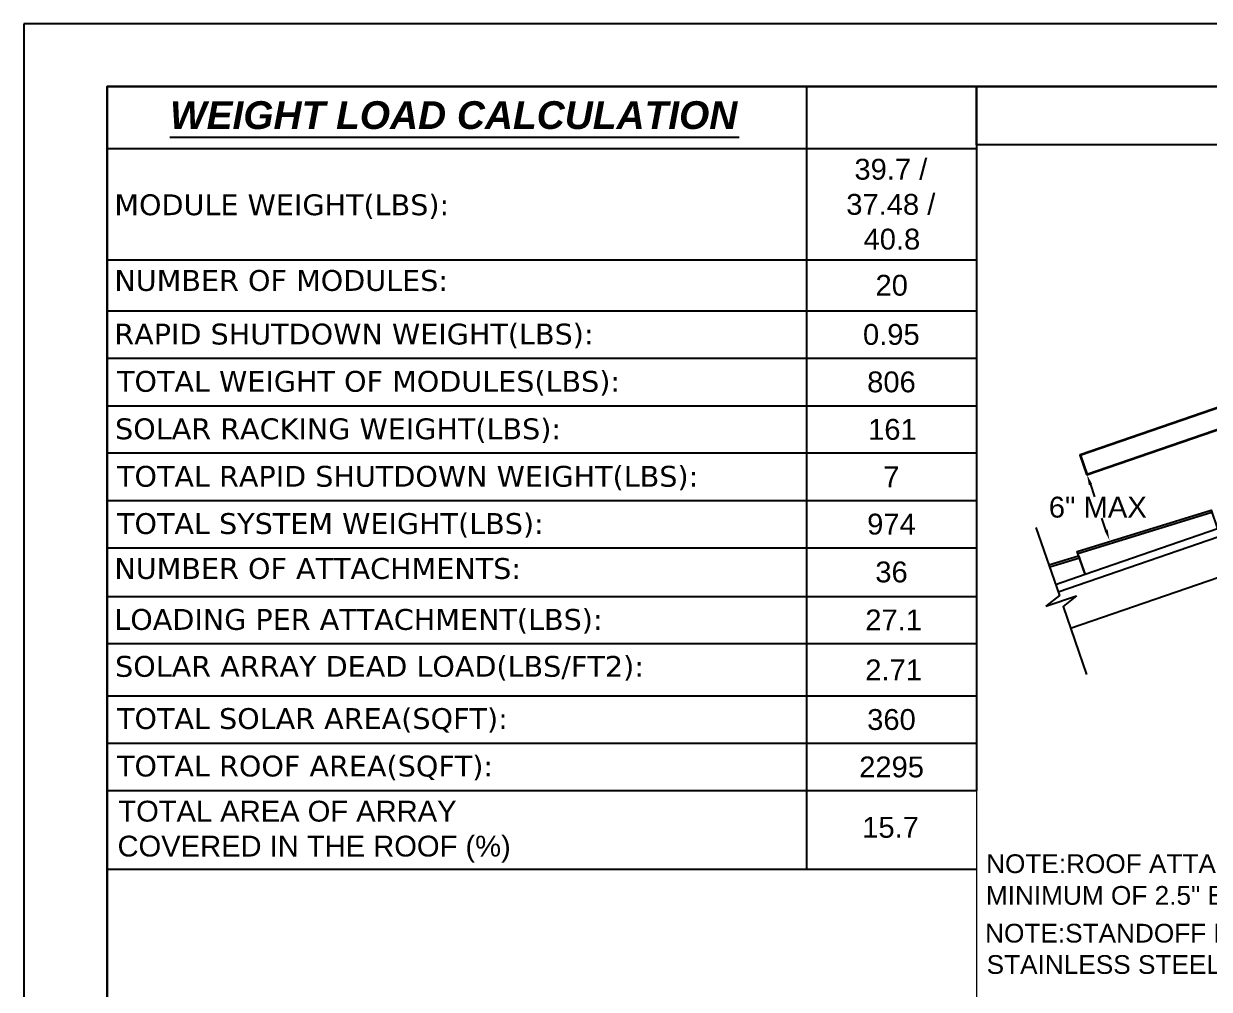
# Model space of a CAD drawing. Header units: inches. Extents: x 347 to 7477, y 1065 to 7514.
# Drawn here: x 2163 to 2729, y 5446 to 5907 of the extents above; entities that cross this region are included whole.
import ezdxf

# ---------------------------------------------------------------- set-up
doc = ezdxf.new("R2010")
doc.units = ezdxf.units.IN
doc.header["$MEASUREMENT"] = 0
for name, color, linetype in [('PDF6_0', 7, 'Continuous'), ('PDF6_PDF15_PV-ROOF', 7, 'Continuous'), ('PDF6_PDF15_STRUCTURE', 7, 'Continuous'), ('PDF6_PDF4_Geometry', 7, 'Continuous'), ('PDF6_PDF_Geometry', 7, 'Continuous'), ('PDF6_Text', 7, 'Continuous')]:
    doc.layers.add(name, color=color, linetype=linetype)
doc.styles.add('PDF Arial', font='arial.ttf')
doc.styles.add('PDF Arial Bold Italic', font='arialbi.ttf')
doc.styles.add('PDF Verdana', font='verdana.ttf')

msp = doc.modelspace()

# ---------------------------------------------------------------- linework, layer by layer
at = {"layer": 'PDF6_0', "lineweight": 25}
for points in [[(2162.57, 5907.37), (2162.57, 4807.46), (3862.43, 4807.46), (3862.43, 5907.37)], [(2618.03, 5540.46), (2202.53, 5540.46), (2202.53, 5877.4), (2618.03, 5877.4)]]:
    msp.add_lwpolyline(points, close=True, dxfattribs=at)
for points in [[(2536.74, 5877.4), (2536.74, 5502.95)], [(2232.5, 5853.15), (2504.59, 5853.15)], [(2202.53, 5847.61), (2618.03, 5847.61)], [(2202.53, 5794.48), (2618.03, 5794.48)], [(2202.53, 5770.05), (2618.03, 5770.05)], [(2202.53, 5747.34), (2618.03, 5747.34)], [(2202.53, 5724.64), (2618.03, 5724.64)], [(2202.53, 5702.03), (2618.03, 5702.03)], [(2670.88, 5691.67), (2670.97, 5691.67)], [(2672.52, 5686.95), (2674.52, 5681.14)], [(2202.53, 5679.32), (2618.03, 5679.32)], [(2679.97, 5665.15), (2678.06, 5670.87)], [(2681.6, 5660.43), (2681.69, 5660.43)], [(2202.53, 5656.62), (2618.03, 5656.62)], [(2202.53, 5633.46), (2618.03, 5633.46)], [(2202.53, 5610.84), (2618.03, 5610.84)], [(2202.53, 5585.87), (2618.03, 5585.87)], [(2202.53, 5563.16), (2618.03, 5563.16)], [(2202.53, 5502.95), (2618.03, 5502.95)]]:
    msp.add_lwpolyline(points, dxfattribs=at)
at = {"layer": 'PDF6_0', "transparency": 33554559}
for points in [[(2673.34, 5687.22), (2671.79, 5686.68), (2670.88, 5691.67)], [(2680.78, 5665.43), (2679.24, 5664.88), (2681.6, 5660.43)]]:
    msp.add_solid(points, dxfattribs=at)
at = {"layer": 'PDF6_PDF15_PV-ROOF', "lineweight": 25}
for points in [[(2730.28, 5674.69), (2733.37, 5665.7), (2669.98, 5643.9), (2666.16, 5654.98), (2730.28, 5674.69), (2730.64, 5673.51), (2666.52, 5653.8)], [(2646.45, 5666.42), (2657.71, 5633.82), (2651.27, 5628.73)], [(2652.63, 5648.53), (2666.89, 5652.89), (2667.34, 5651.71), (2653.08, 5647.35)], [(2666.89, 5652.89), (2669.98, 5643.9), (2655.9, 5639)], [(2665.89, 5633.73), (2659.44, 5628.64), (2670.7, 5596.04)]]:
    msp.add_lwpolyline(points, dxfattribs=at)
at = {"layer": 'PDF6_PDF15_STRUCTURE', "lineweight": 25}
for points in [[(2657.08, 5635.64), (3102.27, 5789.03)], [(2663.07, 5618.2), (3108.36, 5771.5)], [(2651.27, 5628.73), (2665.89, 5633.73)]]:
    msp.add_lwpolyline(points, dxfattribs=at)
at = {"layer": 'PDF6_PDF4_Geometry', "lineweight": 25}
for points in [[(2202.53, 4837.34), (3568.99, 4837.34), (3568.99, 5877.4), (2202.53, 5877.4)], [(2202.53, 4837.34), (3568.99, 4837.34), (3568.99, 5877.4), (2202.53, 5877.4)], [(3568.99, 5877.4), (3568.99, 5849.42), (2618.03, 5849.42), (2618.03, 5877.4)]]:
    msp.add_lwpolyline(points, close=True, dxfattribs=at)
at = {"layer": 'PDF6_PDF4_Geometry', "lineweight": 0}
msp.add_lwpolyline([(2618.03, 5877.4), (2618.03, 5212.87)], dxfattribs=at)
at = {"layer": 'PDF6_PDF4_Geometry', "color": 142, "lineweight": 35, "true_color": 0x0088b8}
msp.add_lwpolyline([(3055.05, 5823.9), (3051.87, 5833.26), (2667.71, 5700.94), (2670.88, 5691.67)], close=True, dxfattribs=at)
at = {"layer": 'PDF6_PDF_Geometry', "lineweight": 25}
msp.add_lwpolyline([(3822.47, 5877.4), (3822.47, 4837.43), (2202.53, 4837.43), (2202.53, 5877.4), (3822.47, 5877.4), (3822.47, 4837.43), (3568.99, 4837.43), (3568.99, 4870.21), (3822.47, 4870.21), (3568.99, 4870.21), (3568.99, 4903.18), (3822.47, 4903.18)], dxfattribs=at)

# ---------------------------------------------------------------- texts
at = {"layer": 'PDF6_Text', "attachment_point": 7}
for s, insert, char_height, style in [('WEIGHT LOAD CALCULATION', (2232.5, 5856.82), 13.2911, 'PDF Arial Bold Italic'), ('39.7 /', (2559.72, 5832.63), 9.968, 'PDF Arial'), ('MODULE WEIGHT(LBS):', (2205.89, 5813.97), 9.9684, 'PDF Verdana'), ('37.48 /', (2555.82, 5815.83), 9.968, 'PDF Arial'), ('40.8', (2564.08, 5799.21), 9.968, 'PDF Arial'), ('NUMBER OF MODULES:', (2205.89, 5779.38), 9.9684, 'PDF Verdana'), ('20', (2569.8, 5777.14), 9.968, 'PDF Arial'), ('RAPID SHUTDOWN WEIGHT(LBS):', (2205.89, 5752.13), 9.9684, 'PDF Verdana'), ('0.95', (2563.81, 5753.62), 9.968, 'PDF Arial'), ('TOTAL WEIGHT OF MODULES(LBS):', (2207.16, 5729.51), 9.9684, 'PDF Verdana'), ('806', (2565.81, 5730.92), 9.968, 'PDF Arial'), ('SOLAR RACKING WEIGHT(LBS):', (2206.25, 5706.81), 9.9684, 'PDF Verdana'), ('161', (2566.26, 5708.21), 9.968, 'PDF Arial'), ('TOTAL RAPID SHUTDOWN WEIGHT(LBS):', (2207.16, 5684.1), 9.9684, 'PDF Verdana'), ('7', (2573.53, 5685.68), 9.97, 'PDF Arial'), ('6" MAX', (2652.63, 5670.98), 10, 'PDF Arial'), ('TOTAL SYSTEM WEIGHT(LBS):', (2207.16, 5661.49), 9.9684, 'PDF Verdana'), ('974', (2565.81, 5662.89), 9.968, 'PDF Arial'), ('NUMBER OF ATTACHMENTS:', (2205.89, 5641.61), 9.9684, 'PDF Verdana'), ('36', (2569.71, 5640), 9.968, 'PDF Arial'), ('LOADING PER ATTACHMENT(LBS):', (2205.89, 5615.63), 9.9684, 'PDF Verdana'), ('27.1', (2564.9, 5617.2), 9.968, 'PDF Arial'), ('SOLAR ARRAY DEAD LOAD(LBS/FT2):', (2206.25, 5593.19), 9.9684, 'PDF Verdana'), ('2.71', (2564.9, 5593.31), 9.968, 'PDF Arial'), ('TOTAL SOLAR AREA(SQFT):', (2207.16, 5568.22), 9.9684, 'PDF Verdana'), ('360', (2565.81, 5569.43), 9.968, 'PDF Arial'), ('TOTAL ROOF AREA(SQFT):', (2207.16, 5545.51), 9.9684, 'PDF Verdana'), ('2295', (2561.99, 5546.74), 9.968, 'PDF Arial'), ('TOTAL AREA OF ARRAY', (2207.8, 5525.58), 9.9683, 'PDF Arial'), ('15.7', (2563.44, 5517.86), 9.968, 'PDF Arial'), ('COVERED IN THE ROOF (%)', (2207.43, 5506.01), 9.9683, 'PDF Arial'), ('NOTE:ROOF ATTACHMENTS WILL HAVE A', (2622.66, 5500.98), 8.9611, 'PDF Arial'), ('MINIMUM OF 2.5" EMBEDMENT IN RAFTER.', (2622.57, 5485.81), 8.9611, 'PDF Arial'), ('NOTE:STANDOFF LAG BOLTS ARE', (2622.2, 5467.74), 8.9611, 'PDF Arial'), ('STAINLESS STEEL (SS)', (2622.93, 5450.18), 8.9611, 'PDF Arial')]:
    msp.add_mtext(s, dxfattribs=dict(at, insert=insert, char_height=char_height, style=style))

doc.saveas('drawing.dxf')
